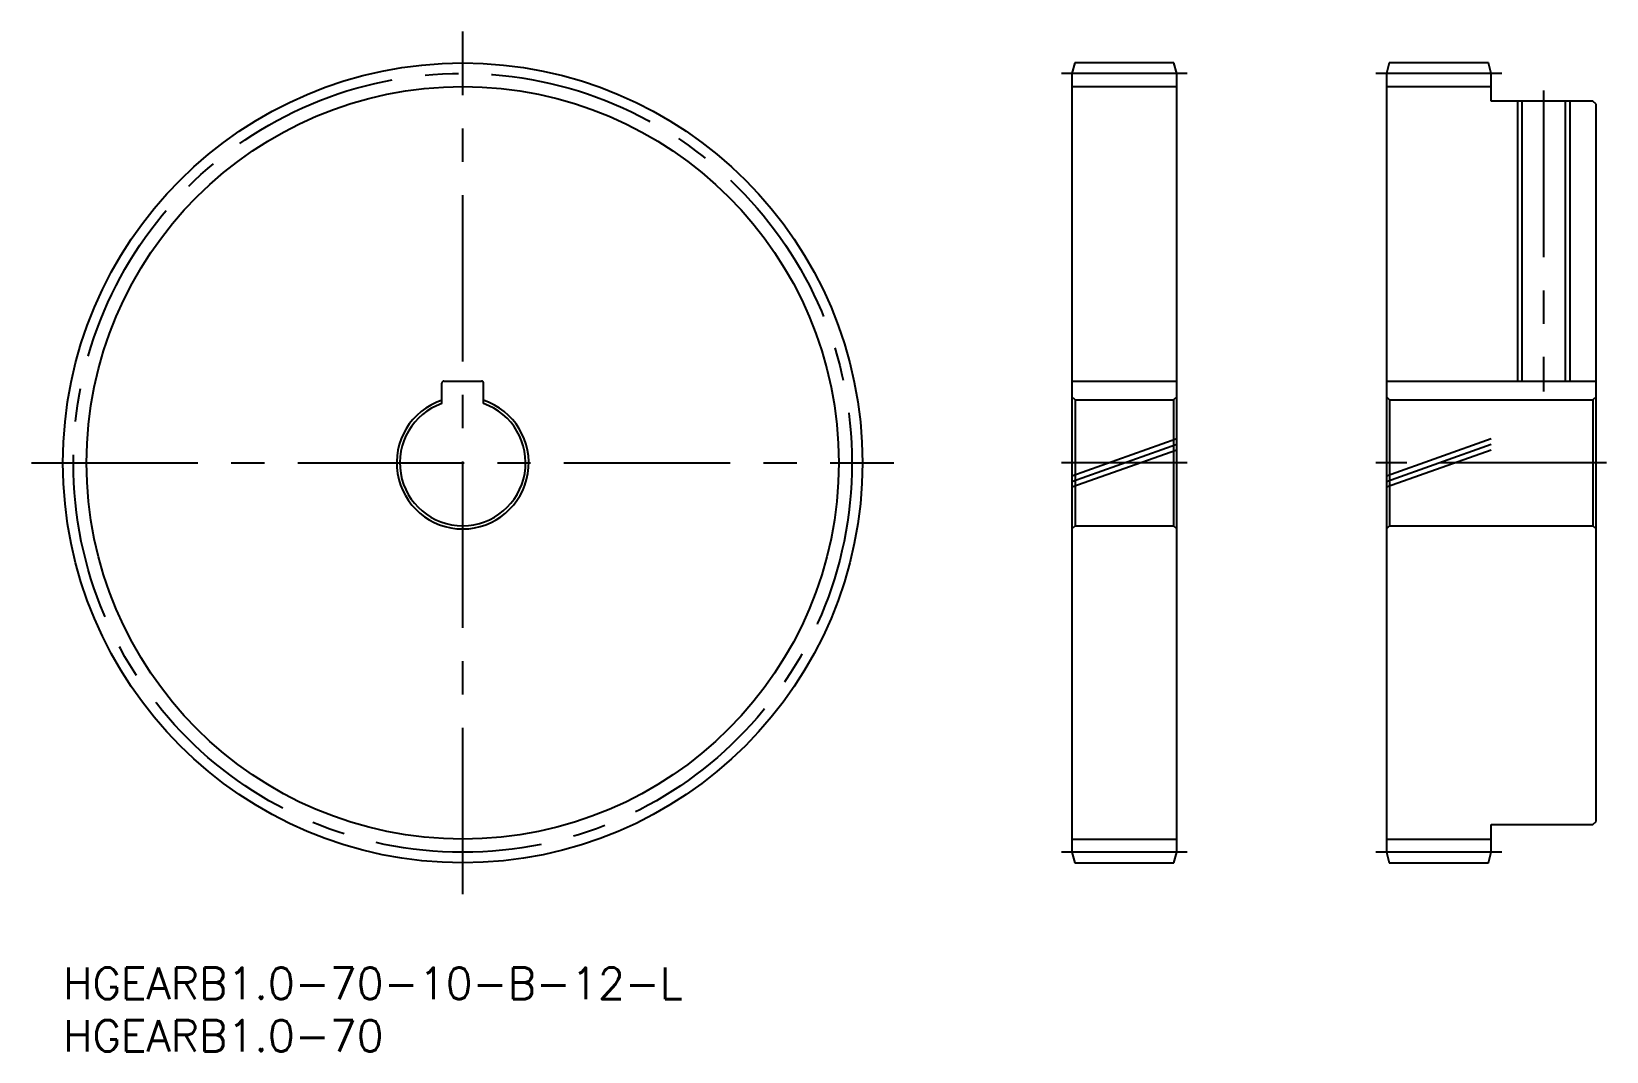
# Model space of a CAD drawing. Extents: x -3 to 147, y -8 to 89.
import ezdxf

# ---------------------------------------------------------------- set-up
doc = ezdxf.new("R2010")
doc.units = 0
doc.header["$LTSCALE"] = 0.5
doc.linetypes.add('CENTER', pattern=[50.8, 31.75, -6.35, 6.35, -6.35])
doc.linetypes.add('PHANTOM', pattern=[63.5, 31.75, -6.35, 6.35, -6.35, 6.35, -6.35])
for name, color, linetype in [('MSM_CENTER', 1, 'CENTER'), ('MSM_CONTINUOUS', 7, 'CONTINUOUS'), ('MSM_IMAGINARY', 6, 'PHANTOM'), ('MSM_NARROW', 5, 'CONTINUOUS'), ('MSM_PART_NUMBER', 7, 'CONTINUOUS')]:
    doc.layers.add(name, color=color, linetype=linetype)
doc.styles.get("Standard").update_dxf_attribs({"font": 'txt.shx', "height": 1, "bigfont": 'bigfont.shx'})

# ---------------------------------------------------------------- blocks, each defined once
blk = doc.blocks.new('*U27')
at = {"layer": 'MSM_PART_NUMBER'}
blk.add_text('HGEARB1.0-70-10-B-12-L', height=3, dxfattribs=at).set_placement((0, -3.01))
blk = doc.blocks.new('*U28')
at = {"layer": 'MSM_PART_NUMBER'}
blk.add_text('HGEARB1.0-70', height=3, dxfattribs=at).set_placement((0, -8.01))

msp = doc.modelspace()

# ---------------------------------------------------------------- linework, layer by layer
at = {"layer": 'MSM_CENTER'}
for p, q in [((38.14, 6.99), (38.14, 89.26)), ((107.27, 85.26), (95.27, 85.26)), ((137.27, 85.26), (125.27, 85.26)), ((141.27, 83.62), (141.27, 54.92)), ((-3, 48.12), (79.27, 48.12)), ((107.27, 48.12), (95.27, 48.12)), ((147.27, 48.12), (125.27, 48.12)), ((107.27, 10.99), (95.27, 10.99)), ((137.27, 10.99), (125.27, 10.99))]:
    msp.add_line(p, q, dxfattribs=at)
msp.add_circle((38.14, 48.12), 37.14, dxfattribs=at)
at = {"layer": 'MSM_CONTINUOUS'}
for p, q in [((96.54, 86.26), (96.27, 85.26)), ((106, 86.26), (96.54, 86.26)), ((106.27, 85.26), (106, 86.26)), ((126.54, 86.26), (126.27, 85.26)), ((136, 86.26), (126.54, 86.26)), ((136.27, 85.26), (136, 86.26)), ((96.27, 85.26), (96.27, 10.99)), ((106.27, 10.99), (106.27, 85.26)), ((126.27, 85.26), (126.27, 10.99)), ((136.27, 82.62), (136.27, 85.26)), ((96.27, 84.01), (106.27, 84.01)), ((126.27, 84.01), (136.27, 84.01)), ((145.97, 82.62), (136.27, 82.62)), ((139.2, 82.62), (139.2, 55.92)), ((143.34, 82.62), (143.34, 55.92)), ((146.27, 82.32), (145.97, 82.62)), ((146.27, 13.92), (146.27, 82.32)), ((36.14, 53.78), (36.14, 55.72)), ((36.34, 55.92), (39.94, 55.92)), ((40.14, 53.78), (40.14, 55.72)), ((96.27, 55.92), (106.27, 55.92)), ((126.27, 55.92), (146.27, 55.92)), ((96.57, 54.12), (96.27, 54.42)), ((96.57, 54.12), (96.57, 42.12)), ((96.57, 54.12), (105.97, 54.12)), ((106.27, 54.42), (105.97, 54.12)), ((105.97, 54.12), (105.97, 42.12)), ((126.57, 54.12), (126.27, 54.42)), ((126.57, 54.12), (126.57, 42.12)), ((126.57, 54.12), (145.97, 54.12)), ((146.27, 54.42), (145.97, 54.12)), ((145.97, 54.12), (145.97, 42.12)), ((96.57, 42.12), (96.27, 41.82)), ((96.57, 42.12), (105.97, 42.12)), ((106.27, 41.82), (105.97, 42.12)), ((126.57, 42.12), (126.27, 41.82)), ((126.57, 42.12), (145.97, 42.12)), ((146.27, 41.82), (145.97, 42.12)), ((136.27, 10.99), (136.27, 13.62)), ((136.27, 13.62), (145.97, 13.62)), ((145.97, 13.62), (146.27, 13.92)), ((96.27, 12.24), (106.27, 12.24)), ((126.27, 12.24), (136.27, 12.24)), ((96.27, 10.99), (96.54, 9.99)), ((106, 9.99), (106.27, 10.99)), ((126.27, 10.99), (126.54, 9.99)), ((136, 9.99), (136.27, 10.99)), ((96.54, 9.99), (106, 9.99)), ((126.54, 9.99), (136, 9.99))]:
    msp.add_line(p, q, dxfattribs=at)
msp.add_circle((38.14, 48.12), 38.14, dxfattribs=at)
for centre, radius, start, end in [((36.34, 55.72), 0.2, 90, 180), ((39.94, 55.72), 0.2, 0, 90), ((38.14, 48.12), 6.3, 108.5094, 71.4906), ((38.14, 48.12), 6, 109.4712, 70.5288)]:
    msp.add_arc(centre, radius, start, end, dxfattribs=at)
at = {"layer": 'MSM_IMAGINARY'}
for p, q in [((96.27, 46.88), (106.27, 50.43)), ((96.27, 46.35), (106.27, 49.9)), ((126.27, 46.88), (136.27, 50.43)), ((126.27, 46.35), (136.27, 49.9)), ((96.27, 45.82), (106.27, 49.37)), ((126.27, 45.82), (136.27, 49.37))]:
    msp.add_line(p, q, dxfattribs=at)
at = {"layer": 'MSM_NARROW'}
for p, q in [((138.77, 82.62), (138.77, 55.92)), ((143.77, 82.62), (143.77, 55.92))]:
    msp.add_line(p, q, dxfattribs=at)
msp.add_circle((38.14, 48.12), 35.88, dxfattribs=at)

# ---------------------------------------------------------------- block references
at = {"layer": 'MSM_CONTINUOUS'}
for name in ['*U27', '*U28']:
    msp.add_blockref(name, (0, 0), dxfattribs=at)

doc.saveas('drawing.dxf')
